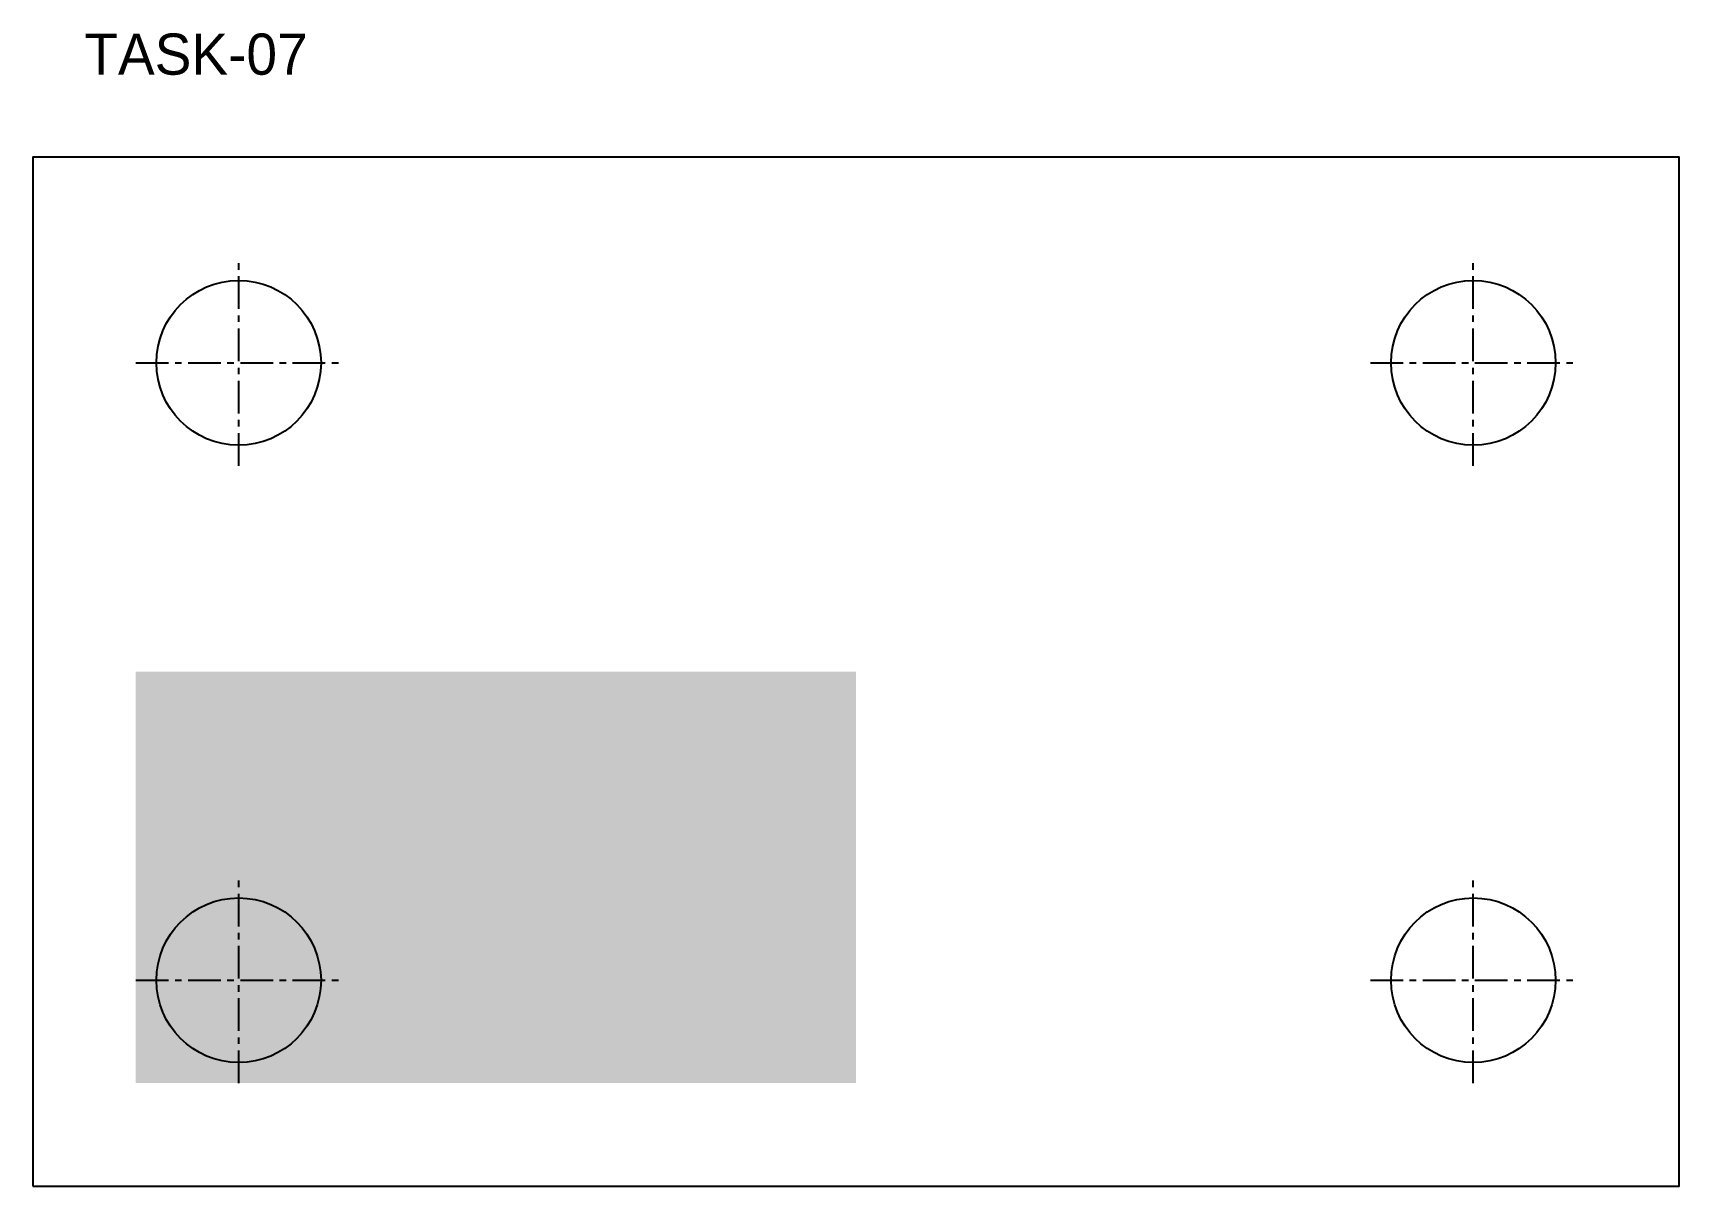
# Model space of a CAD drawing. Header units: metres. Extents: x 0 to 160, y 0 to 112.
import ezdxf

# ---------------------------------------------------------------- set-up
doc = ezdxf.new("R2010")
doc.units = ezdxf.units.M
doc.linetypes.add('CENTER', pattern=[5.08, 3.175, -0.635, 0.635, -0.635])
for name, color, linetype in [('CENTER', 5, 'CENTER'), ('HATCH', 8, 'Continuous'), ('HOLE', 1, 'Continuous'), ('OUTLINE', 7, 'Continuous'), ('TEXT', 6, 'Continuous')]:
    doc.layers.add(name, color=color, linetype=linetype)

msp = doc.modelspace()

# ---------------------------------------------------------------- hatches: boundary and pattern name
at = {"layer": 'HATCH'}
msp.add_hatch(color=7, dxfattribs=at).paths.add_polyline_path([(10, 10), (80, 10), (80, 50), (10, 50)])

# ---------------------------------------------------------------- linework, layer by layer
at = {"layer": 'CENTER'}
for p, q in [((20, 70), (20, 90)), ((140, 70), (140, 90)), ((10, 80), (30, 80)), ((130, 80), (150, 80)), ((20, 10), (20, 30)), ((140, 10), (140, 30)), ((10, 20), (30, 20)), ((130, 20), (150, 20))]:
    msp.add_line(p, q, dxfattribs=at)
at = {"layer": 'HOLE'}
for centre in [(20, 80), (140, 80), (20, 20), (140, 20)]:
    msp.add_circle(centre, 8, dxfattribs=at)
at = {"layer": 'OUTLINE'}
msp.add_lwpolyline([(0, 0), (160, 0), (160, 100), (0, 100), (0, 0)], dxfattribs=at)

# ---------------------------------------------------------------- texts
at = {"layer": 'TEXT'}
msp.add_text('TASK-07', height=4, dxfattribs=at).set_placement((5, 108))

doc.saveas('drawing.dxf')
